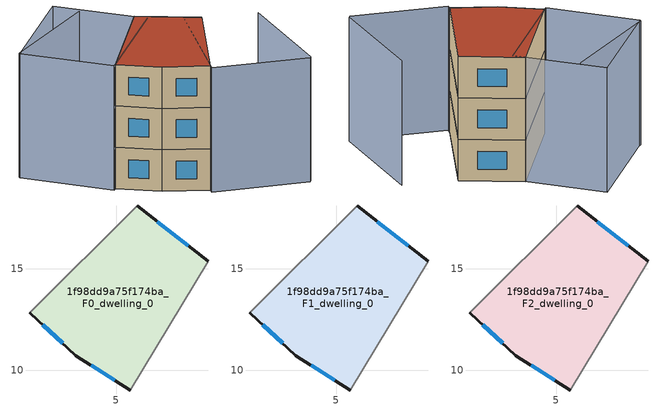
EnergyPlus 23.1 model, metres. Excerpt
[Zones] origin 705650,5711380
1f98dd9a75f174ba_F0_dwelling_0
 floor ground (EU_floor_Construction): 9.53,15.37 5.68,9.04 3.02,10.74 0.74,12.85 6.03,18.09 z0
 wall outside (EU_wall_Construction): 0.74,12.85 3.02,10.74 5.68,9.04 / 9.53,15.37 6.03,18.09 z0:3
 wall adiabatic (EU_wall_Construction): 6.03,18.09 0.74,12.85 / 5.68,9.04 9.53,15.37 z0:3
 window (EU_Window_Construction): 1.39,12.25 2.37,11.34 / 8.54,16.14 7.03,17.31 / 3.78,10.25 4.92,9.52 z0.85:2.15
1f98dd9a75f174ba_F1_dwelling_0
 floor to 1f98dd9a75f174ba_F0_dwelling_0 (EU_floor_Construction): 9.53,15.37 5.68,9.04 3.01,10.74 0.74,12.85 6.03,18.09 z3
 wall outside (EU_wall_Construction): 0.74,12.85 3.02,10.74 5.68,9.04 / 9.53,15.37 6.03,18.09 z3:6
 wall adiabatic (EU_wall_Construction): 6.03,18.09 0.74,12.85 / 5.68,9.04 9.53,15.37 z3:6
 window (EU_Window_Construction): 1.39,12.25 2.37,11.34 / 8.54,16.14 7.03,17.31 / 3.78,10.25 4.92,9.52 z3.85:5.15
1f98dd9a75f174ba_F2_dwelling_0
 floor to 1f98dd9a75f174ba_F1_dwelling_0 (EU_floor_Construction): 9.53,15.37 5.68,9.04 3.01,10.74 0.74,12.85 6.03,18.09 z6
 wall outside (EU_wall_Construction): 0.74,12.85 3.02,10.74 5.68,9.04 / 9.53,15.37 6.03,18.09 z6:9
 wall adiabatic (EU_wall_Construction): 6.03,18.09 0.74,12.85 / 5.68,9.04 9.53,15.37 z6:9
 window (EU_Window_Construction): 1.39,12.25 2.37,11.34 / 8.54,16.14 7.03,17.31 / 3.78,10.25 4.92,9.52 z6.85:8.15
 roof outside (EU_roof_Construction): 5.68,9.04 9.53,15.37 6.03,18.09 0.74,12.85 3.02,10.74 z9
shading: 11.82,6.32 12.93,13.77 / 11.73,6.24 5.56,8.75 / 5.56,8.75 8.44,15.81 / 3.59,20.84 -3.34,17.95 / 2.63,22.49 6.59,17.36 / 6.59,17.36 0.57,12.72 / 0.57,12.72 -3.39,17.84 / -3.39,17.84 2.63,22.49 z0:9
[Building]
EU S2 Campaign: North Axis=0; Terrain=City; Solar Distribution=FullExterior
[Site:Location]
London: Latitude=51.5; Longitude=-0.5; Time Zone=0; Elevation=25
[SizingPeriod:WeatherFileDays]
AnnualSizingPeriod: Begin Month=1; Begin Day of Month=1; End Month=12; End Day of Month=31; Day of Week for Start Day=Monday; Use Weather File Daylight Saving Period=No; Use Weather File Rain and Snow Indicators=No
[MATERIAL]
EU_InternalMass_Material: Roughness=MediumRough; Thickness=0.1; Conductivity=1; Density=1800; Specific Heat=900; Thermal Absorptance=0.9; Solar Absorptance=0.7; Visible Absorptance=0.7
[MATERIAL:NOMASS] Roughness=MediumRough; Thermal Absorptance=0.9; Solar Absorptance=0.7; Visible Absorptance=0.7
Name | Thermal Resistance
EU_wall_NoMass | 0.71061
EU_roof_NoMass | 2.41608
EU_floor_NoMass | 1.75078
[WINDOWMATERIAL:SIMPLEGLAZINGSYSTEM]
EU_Window_SimpleGlazing: UFactor=2.64892; Solar Heat Gain Coefficient=0.76; Visible Transmittance=0.76
[CONSTRUCTION]
EU_wall_Construction: EU_wall_NoMass
EU_roof_Construction: EU_roof_NoMass
EU_floor_Construction: EU_floor_NoMass
EU_Window_Construction: EU_Window_SimpleGlazing
EU_InternalMass_Construction: EU_InternalMass_Material
[ZONE] Type=1; Multiplier=1; Ceiling Height=autocalculate; Floor Area=autocalculate; Part of Total Floor Area=Yes
Name | Volume
1f98dd9a75f174ba_F0_dwelling_0 | 120.652
1f98dd9a75f174ba_F1_dwelling_0; 1f98dd9a75f174ba_F2_dwelling_0 | 120.653
[INTERNALMASS] Construction=EU_InternalMass_Construction; Surface Area=40.2174
Name | Zone or ZoneList
1f98dd9a75f174ba_F0_dwelling_0_EU_InternalMass | 1f98dd9a75f174ba_F0_dwelling_0
1f98dd9a75f174ba_F1_dwelling_0_EU_InternalMass | 1f98dd9a75f174ba_F1_dwelling_0
1f98dd9a75f174ba_F2_dwelling_0_EU_InternalMass | 1f98dd9a75f174ba_F2_dwelling_0
[OTHEREQUIPMENT] Fuel Type=Electricity; Design Level Calculation Method=Watts/Area; Power per Zone Floor Area=1; Fraction Latent=0; Fraction Radiant=0; Fraction Lost=0; Carbon Dioxide Generation Rate=0; EndUse Subcategory=EU_Step8_InternalGains
Name | Zone or ZoneList or Space or SpaceList | Schedule
EU_Step8_InternalGain_1f98dd9a75f174ba_F0_dwelling_0_f000 | 1f98dd9a75f174ba_F0_dwelling_0 | EU_Step8_GainSchedule_1f98dd9a75f174ba_F0_dwelling_0_f000
EU_Step8_InternalGain_1f98dd9a75f174ba_F1_dwelling_0_f000 | 1f98dd9a75f174ba_F1_dwelling_0 | EU_Step8_GainSchedule_1f98dd9a75f174ba_F1_dwelling_0_f000
EU_Step8_InternalGain_1f98dd9a75f174ba_F2_dwelling_0_f000 | 1f98dd9a75f174ba_F2_dwelling_0 | EU_Step8_GainSchedule_1f98dd9a75f174ba_F2_dwelling_0_f000
[ZONEVENTILATION:DESIGNFLOWRATE] Schedule=EU_AlwaysOn; Design Flow Rate Calculation Method=AirChanges/Hour; Air Changes per Hour=0.496673; Ventilation Type=Natural; Fan Pressure Rise=0; Fan Total Efficiency=1; Constant Term Coefficient=1; Temperature Term Coefficient=0; Velocity Term Coefficient=0; Velocity Squared Term Coefficient=0; Minimum Indoor Temperature=-100; Maximum Indoor Temperature=100; Delta Temperature=-100; Minimum Outdoor Temperature=-100; Maximum Outdoor Temperature=100; Maximum Wind Speed=40
Name | Zone or ZoneList or Space or SpaceList
EU_ConstantAir_1f98dd9a75f174ba_F0_dwelling_0 | 1f98dd9a75f174ba_F0_dwelling_0
EU_ConstantAir_1f98dd9a75f174ba_F1_dwelling_0 | 1f98dd9a75f174ba_F1_dwelling_0
EU_ConstantAir_1f98dd9a75f174ba_F2_dwelling_0 | 1f98dd9a75f174ba_F2_dwelling_0
[HVACTEMPLATE:THERMOSTAT] Constant Heating Setpoint=20; Constant Cooling Setpoint=50
EU_HeatOnly_1f98dd9a75f174ba_F0_dwelling_0; EU_HeatOnly_1f98dd9a75f174ba_F1_dwelling_0; EU_HeatOnly_1f98dd9a75f174ba_F2_dwelling_0
[HVACTEMPLATE:ZONE:IDEALLOADSAIRSYSTEM] System Availability Schedule=EU_AlwaysOn; Maximum Heating Supply Air Temperature=50; Minimum Cooling Supply Air Temperature=13; Maximum Heating Supply Air Humidity Ratio=0.0156; Minimum Cooling Supply Air Humidity Ratio=0.0077; Heating Limit=NoLimit; Cooling Limit=NoLimit; Heating Availability Schedule=EU_AlwaysOn; Cooling Availability Schedule=EU_CoolingOff; Dehumidification Control Type=ConstantSensibleHeatRatio; Cooling Sensible Heat Ratio=0.7; Dehumidification Setpoint=60; Humidification Control Type=None; Humidification Setpoint=30; Outdoor Air Method=None; Outdoor Air Flow Rate per Person=0.00944; Outdoor Air Flow Rate per Zone Floor Area=0; Outdoor Air Flow Rate per Zone=0; Demand Controlled Ventilation Type=None; Outdoor Air Economizer Type=NoEconomizer; Heat Recovery Type=None; Sensible Heat Recovery Effectiveness=0.7; Latent Heat Recovery Effectiveness=0.65
Name | Template Thermostat
1f98dd9a75f174ba_F0_dwelling_0 | EU_HeatOnly_1f98dd9a75f174ba_F0_dwelling_0
1f98dd9a75f174ba_F1_dwelling_0 | EU_HeatOnly_1f98dd9a75f174ba_F1_dwelling_0
1f98dd9a75f174ba_F2_dwelling_0 | EU_HeatOnly_1f98dd9a75f174ba_F2_dwelling_0
[SIZING:ZONE] Zone Cooling Design Supply Air Temperature Input Method=SupplyAirTemperature; Zone Cooling Design Supply Air Temperature=13; Zone Heating Design Supply Air Temperature Input Method=SupplyAirTemperature; Zone Heating Design Supply Air Temperature=50; Zone Cooling Design Supply Air Humidity Ratio=0.008; Zone Heating Design Supply Air Humidity Ratio=0.008; Cooling Design Air Flow Method=DesignDay; Cooling Design Air Flow Rate=0; Cooling Minimum Air Flow per Zone Floor Area=0.000762; Cooling Minimum Air Flow=0; Cooling Minimum Air Flow Fraction=0.2; Heating Design Air Flow Method=DesignDay; Heating Design Air Flow Rate=0; Heating Maximum Air Flow per Zone Floor Area=0.002032; Heating Maximum Air Flow=0.141576; Heating Maximum Air Flow Fraction=0.3; Account for Dedicated Outdoor Air System=No; Dedicated Outdoor Air System Control Strategy=NeutralSupplyAir; Dedicated Outdoor Air Low Setpoint Temperature for Design=autosize; Dedicated Outdoor Air High Setpoint Temperature for Design=autosize; Zone Load Sizing Method=Sensible Load Only No Latent Load; Zone Latent Cooling Design Supply Air Humidity Ratio Input Method=HumidityRatioDifference; Zone Cooling Design Supply Air Humidity Ratio Difference=0.005; Zone Latent Heating Design Supply Air Humidity Ratio Input Method=HumidityRatioDifference; Zone Humidification Design Supply Air Humidity Ratio Difference=0.005
1f98dd9a75f174ba_F0_dwelling_0; 1f98dd9a75f174ba_F1_dwelling_0; 1f98dd9a75f174ba_F2_dwelling_0
[SCHEDULE:CONSTANT]
Name | Hourly Value
EU_AlwaysOn | 1
EU_CoolingOff | 0
[SCHEDULE:FILE] Column Number=1; Rows to Skip at Top=0; Number of Hours of Data=8760; Column Separator=Comma; Interpolate to Timestep=No; Minutes per Item=60; Adjust Schedule for Daylight Savings=Yes
Name | File
EU_Step8_GainSchedule_1f98dd9a75f174ba_F0_dwelling_0_f000 | ../../schedules/1f98dd9a75f174ba/1f98dd9a75f174ba_F0_dwelling_0_f000_gain.csv
EU_Step8_GainSchedule_1f98dd9a75f174ba_F1_dwelling_0_f000 | ../../schedules/1f98dd9a75f174ba/1f98dd9a75f174ba_F1_dwelling_0_f000_gain.csv
EU_Step8_GainSchedule_1f98dd9a75f174ba_F2_dwelling_0_f000 | ../../schedules/1f98dd9a75f174ba/1f98dd9a75f174ba_F2_dwelling_0_f000_gain.csv
